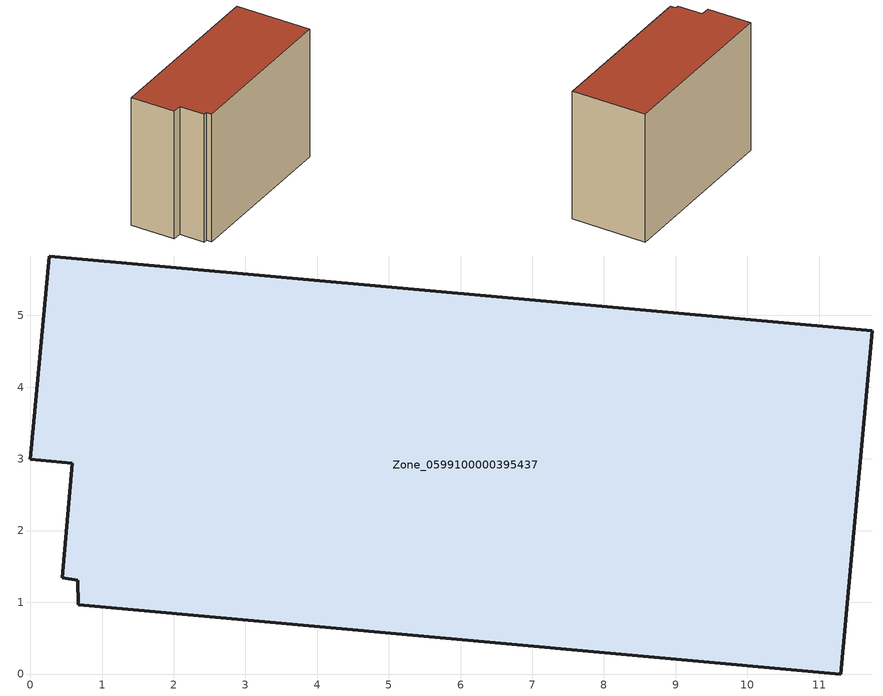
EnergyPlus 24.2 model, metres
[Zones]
Zone_0599100000395437
 floor ground (C_G): 11.74,4.79 11.3,0 0.67,0.97 0.66,1.31 0.44,1.34 0.59,2.94 0,2.99 0.26,5.83 z0
 wall outside (C_F): 11.3,0 11.74,4.79 0.26,5.83 0,2.99 0.59,2.94 0.44,1.34 0.66,1.31 0.67,0.97 11.3,0 z0:8.45
 roof outside (C_R): 0.44,1.34 0.66,1.31 0.67,0.97 11.3,0 11.74,4.79 0.26,5.83 0,2.99 0.59,2.94 z8.45
[BUILDING]
Pand.0599100000395437: North Axis=0; Terrain=City; Loads Convergence Tolerance Value=0.04; Temperature Convergence Tolerance Value=0.4; Solar Distribution=FullExterior; Maximum Number of Warmup Days=25; Minimum Number of Warmup Days=1
[Site:Location]
Rotterdam.The.Hague.AP_ZH_NLD Design_Conditions: Latitude=51.96; Longitude=4.45; Time Zone=1; Elevation=-4.5
[SITE:GROUNDTEMPERATURE:BUILDINGSURFACE]
18, 18, 18, 18, 18, 18, 18, 18, 18, 18, 18, 18
[MATERIAL] Thermal Absorptance=0.9; Solar Absorptance=0.7; Visible Absorptance=0.7
Name | Roughness | Thickness | Conductivity | Density | Specific Heat
G.TI.1992-2005 | MediumSmooth | 0.15 | 0.06 | 540 | 1210
F.TI.1992-2005 | Rough | 0.3 | 0.12 | 1920 | 840
R.TI.1992-2005 | MediumRough | 0.2 | 0.08 | 1500 | 1000
[CONSTRUCTION]
C_G: G.TI.1992-2005
C_F: F.TI.1992-2005
C_R: R.TI.1992-2005
[ZONE]
Zone_0599100000395437: Type=1; Multiplier=1; Ceiling Height=Autocalculate; Volume=Autocalculate; Floor Area=autocalculate; Part of Total Floor Area=Yes
[ZONEINFILTRATION:DESIGNFLOWRATE]
Infil_Zone_0599100000395437: Zone or ZoneList or Space or SpaceList=Zone_0599100000395437; Schedule=AlwaysOn; Design Flow Rate Calculation Method=Flow/Area; Flow Rate per Floor Area=0.0015; Constant Term Coefficient=1; Temperature Term Coefficient=0; Velocity Term Coefficient=0; Velocity Squared Term Coefficient=0
[HVACTEMPLATE:ZONE:IDEALLOADSAIRSYSTEM]
Zone_0599100000395437: Maximum Heating Supply Air Temperature=50; Minimum Cooling Supply Air Temperature=13; Maximum Heating Supply Air Humidity Ratio=0.0156; Minimum Cooling Supply Air Humidity Ratio=0.0077; Heating Limit=NoLimit; Cooling Limit=NoLimit; Dehumidification Control Type=ConstantSensibleHeatRatio; Cooling Sensible Heat Ratio=0.7; Dehumidification Setpoint=60; Humidification Control Type=None; Humidification Setpoint=30; Outdoor Air Method=None; Outdoor Air Flow Rate per Person=0.00944; Outdoor Air Flow Rate per Zone Floor Area=0; Outdoor Air Flow Rate per Zone=0; Demand Controlled Ventilation Type=None; Outdoor Air Economizer Type=NoEconomizer; Heat Recovery Type=None; Sensible Heat Recovery Effectiveness=0.7; Latent Heat Recovery Effectiveness=0.65
[ZONECONTROL:THERMOSTAT]
ThermostatControl_Zone_0599100000395437: Zone or ZoneList=Zone_0599100000395437; Control Type Schedule=DualSetpointControlType; Control 1=Thermostat_Zone_0599100000395437; Temperature Difference Between Cutout And Setpoint=0
[THERMOSTATSETPOINT:DUALSETPOINT]
Thermostat_Zone_0599100000395437: Heating Setpoint Temperature Schedule=HeatingSetpoint_Zone_0599100000395437; Cooling Setpoint Temperature Schedule=CoolingSetpoint_Zone_0599100000395437
[SCHEDULE:COMPACT]
HeatingSetpoint_Zone_0599100000395437: Through: 12/31, For: AllDays, Until: 24:00, 21
CoolingSetpoint_Zone_0599100000395437: Through: 12/31, For: AllDays, Until: 24:00, 24
DualSetpointControlType: Through: 12/31, For: AllDays, Until: 24:00, 4
AlwaysOn: Through: 12/31, For: AllDays, Until: 24:00, 1
